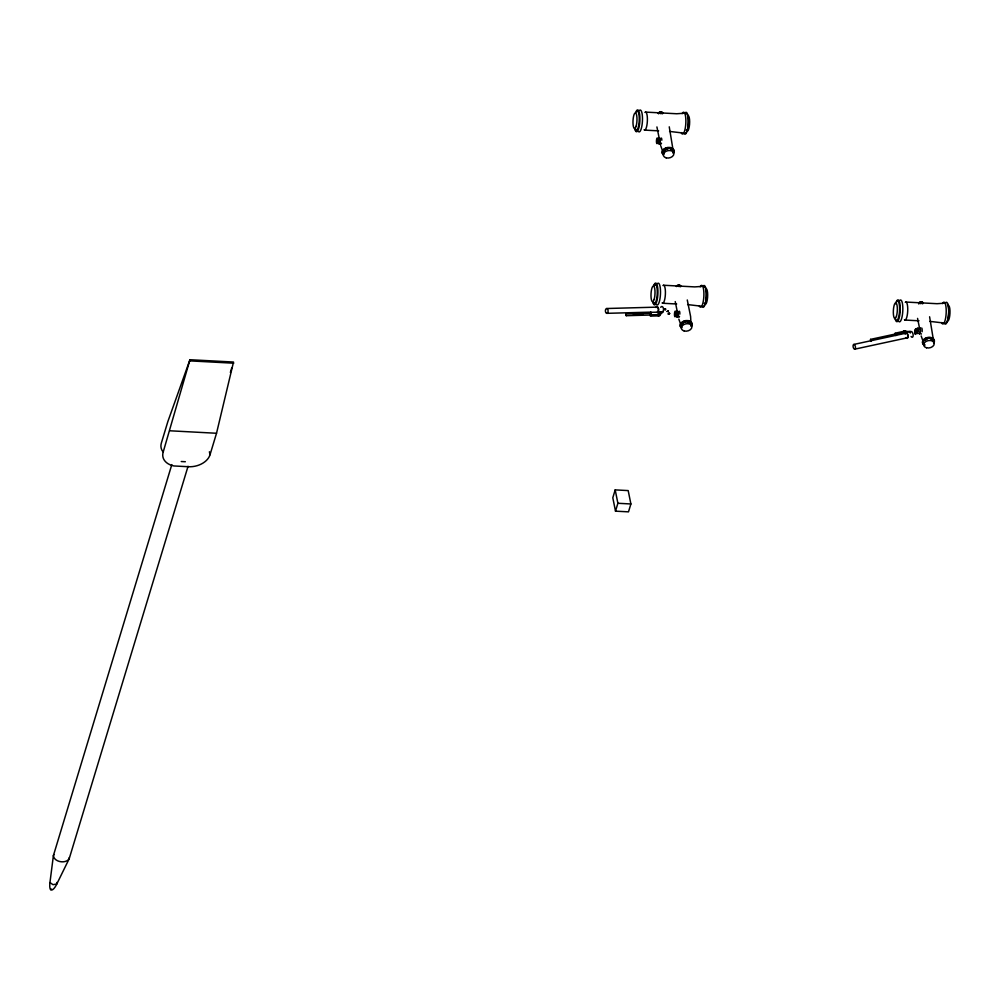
<?xml version="1.0" encoding="UTF-8"?>
<svg xmlns="http://www.w3.org/2000/svg" width="1000" height="1000" viewBox="0 0 1000 1000"><rect width="100%" height="100%" fill="white"/><g stroke="black" fill="none" stroke-linecap="round" stroke-linejoin="round"><path stroke-width="1.5" d="M895.438 334.613C896.275 332.863 897.25 336.975 895.8 333.925L870.537 339.375L870.85 341.125L870.537 339.375M903.688 331.35L895.013 333.225L897.013 334.225L904.963 332.512L903.637 331.438L910.288 331.488L910.25 333M904.875 332.325L904.875 332.45A1.55 0.637 1.4 0 1 903.438 331.475A1.55 0.637 1.4 0 1 906.125 331.525L906.188 331.463M905.188 334.087L905.225 332.587L903.637 331.438M188.05 466.287L69.188 858.763L57.062 883.487C53.075 892.025 48.55 892.875 50.012 882.075L53.4 855.6L171.812 464.625M50.562 889.55L51.612 889.1M57.062 883.487L56.85 882.438M69.212 857.6L69.188 858.763C65.825 864.112 54 862.125 53.4 855.6L53.975 854.55M915.3 330.213L916.575 331.712M189.95 359.725L163.162 452.175A18.812 13.012 -11.4 0 0 173.837 465.95L188.463 466.725A18.262 12.637 -11.4 0 0 210.012 454.787L216.525 433.263L233.512 362.038L189.95 359.725L167.812 421.7L161.337 443.1A18.812 13.012 -11.4 0 0 162.913 451.725M915.612 329.538L917.113 329.538M915.7 330L917.175 329.75M230.375 372.4L231.725 367.95M615.188 489.888L612.8 497.775L615.5 511.163L628.5 511.85L630.887 503.975L628.188 490.588L615.188 489.888L617.888 503.275L615.5 511.163M915.562 329.087L915.025 332.05L915.562 329.087L917.763 329.212L917.575 331.05M657.525 139.375C655.888 142.9 658.012 144.312 657.95 139.375M675.475 312.488C675.025 320.125 674.85 307.638 675.487 315.613M675.825 315.45L675.975 312.525M915.425 330.975L917.138 330.337L917.087 331.525M664.688 308.762L665.45 309.275L664.675 309.5M650.188 313.55L650.975 313.712L650.688 315.012L626.25 315.7L625.75 314.837L626.225 313.95L650.537 313.288L650.438 315.012M649.75 313.637L650.7 312.35L658.925 312.125A1.55 1.05 36.2 0 1 660.562 313.025L660.75 313.35A1.55 1.05 36.2 0 1 659.275 314.475A1.55 1.05 36.2 0 1 658.35 312.312L658.925 312.125M650.7 312.35L651.3 314.812L650.362 316.1L658.7 315.875L659.812 314.637A1.55 1.05 36.2 0 1 657.975 315.562M657.487 312.375A2.913 1.625 88.4 0 0 657.875 312.1L658.2 311.65A2.913 1.625 88.4 0 0 658.162 307.525A2.913 1.625 88.4 0 0 655.863 307.462M662.013 312.95L663.062 311.512A2.913 1.625 88.4 0 0 663.025 307.387A2.913 1.625 88.4 0 0 660.725 307.325M895.75 333.95L895.925 335.562L895.475 334.837M916.875 329.45L915.512 329.888L915.475 330.788M56.812 883.95L53.025 884.688L50 882.588M660.688 313.238L663 311.588L658.388 312.288M668.238 313.55L669.4 313L668.512 313.412M626.25 315.7L626.225 313.95M905.225 332.587L910.288 331.488M853.875 344.425L906.225 333.113M854.7 349.175A2.413 1.125 77.8 0 0 855.062 345.588A2.413 1.125 77.8 0 0 853.088 345.637A2.413 1.125 77.8 0 0 854.7 349.175L907.05 337.863M683.863 113.263L676.712 113.75L645.537 112.1M701.888 286.413L694.737 286.9L663.562 285.25M944.212 303.212L937.062 303.7L905.888 302.05M606.725 308.512L657.013 307.137M606.775 313.337A2.413 1.35 88.4 0 0 607.9 309.75A2.413 1.35 88.4 0 0 605.575 309.688A2.413 1.35 88.4 0 0 606.775 313.337L650.962 312.137M657.875 312.1L662.725 311.962A2.913 1.625 88.4 0 1 661.5 312.225M633.488 314.625L642.8 314.375M651.3 314.812L659.638 314.587M185.35 461.737L181.25 461.525M903.625 331.55L906.175 331.575M644.638 130.113L658.662 130.85M669.575 131.438L682.875 133M662.663 303.25L676.688 304M687.6 304.575L700.888 306.15M904.987 320.05L919.013 320.8M929.925 321.375L943.225 322.95M915.7 329.812L917.913 329.925M190.175 360.9L233.75 363.2M169.638 430.775L216.525 433.263M617.888 503.275L630.887 503.975M921.175 335.962L923.487 342.463M660.825 146.025L662.675 151.213M678.838 319.163L680.7 324.363M929.6 316.775L933.225 338.837M917.562 318.387L919.688 328.9M669.25 126.825L672.875 148.887M656.912 126.938L659.338 138.95M659.938 141.95L660.55 144.963M687.275 299.975L690.6 316.488L690.975 323.413M675.238 301.588L677.362 312.1M209.4 451.763L210.012 454.787M905.288 302.35A9.012 2.263 -87 0 1 907.712 311.062A9.012 2.263 -87 0 1 904.412 319.75M942.513 303.575A10.962 2.763 -87 0 1 946.175 313.087A10.962 2.763 -87 0 1 941.562 322.537M945.688 302.613A10.962 2.763 -87 0 1 948.637 313.212A10.962 2.763 -87 0 1 944.625 323.762M947.35 303.762A9.8 2.462 -87 0 1 948.625 314.513A9.8 2.462 -87 0 1 945.75 323M948.375 305.462A7.862 1.975 -87 0 1 949.963 313.325A7.862 1.975 -87 0 1 947.588 321.163M899.837 300.338A10.962 2.763 -87 0 1 902.788 310.938A10.962 2.763 -87 0 1 898.787 321.488M895.888 303.025A10.962 2.763 -87 0 1 899.788 303.05A10.962 2.763 -87 0 1 899.013 318.538A10.962 2.763 -87 0 1 895.113 318.5M895.688 303.825A9.8 2.462 -87 0 1 899.175 303.85A9.8 2.462 -87 0 1 898.475 317.688A9.8 2.462 -87 0 1 894.987 317.663M924.488 344.513A4.875 3.375 -11.4 0 1 923.95 343.75M924.987 340.312A4.875 3.375 -11.4 0 1 927.1 339.15M930.788 339A4.875 3.375 -11.4 0 1 931.812 339.4M932.625 340A4.875 3.375 -11.4 0 1 933.162 340.75M923.375 343.175A5.337 3.688 -11.4 0 1 928.175 337.825A5.337 3.688 -11.4 0 1 933.575 341.812M924.125 340.4A4.875 3.375 -11.4 0 1 925.812 338.925M926.95 338.425A4.875 3.375 -11.4 0 1 928.2 338.15M930.638 338.275A4.875 3.375 -11.4 0 1 931.675 338.675M924.4 345.037A6 4.15 -11.4 0 1 923.7 339.475A6 4.15 -11.4 0 1 931.6 337.663A6 4.15 -11.4 0 1 933.675 342.925M924.475 345.4A6 4.15 -11.4 0 1 923.775 339.825A6 4.15 -11.4 0 1 931.675 338.025A6 4.15 -11.4 0 1 933.75 343.288M924.925 345.012A5.337 3.688 -11.4 0 1 926.888 338.5A5.337 3.688 -11.4 0 1 933.637 342.163M921.725 328A3.075 0.775 -87 0 1 922.087 331.763M921.438 333.925A3.075 0.775 -87 0 1 920.863 333.612M919.163 328.688A3.075 0.775 -87 0 1 920.212 328.525A3.075 0.775 -87 0 1 920.138 332.638A3.075 0.775 -87 0 1 919.075 333.525M919.362 328.387A2.862 0.725 -87 0 1 920.337 330.5A2.862 0.725 -87 0 1 919.275 333.625M916.963 329.325A2.862 0.725 -87 0 1 918.05 328.413A2.862 0.725 -87 0 1 917.975 332.6A2.862 0.725 -87 0 1 916.912 332.775M920.013 303.6A2.025 1.4 -11.4 0 1 922.45 303.5M920.537 303.475A1.887 1.312 -11.4 0 1 922.362 303.575M919.062 303.575A1.887 1.312 -11.4 0 1 922.763 303.425M918.737 303.562A2.237 1.55 -11.4 0 1 921.087 302.1A2.237 1.55 -11.4 0 1 923.1 303.375M918.625 303.7A2.237 1.55 -11.4 0 1 921.038 301.825A2.237 1.55 -11.4 0 1 923 303.525M662.962 285.55A9.012 2.263 -87 0 1 665.387 294.262A9.012 2.263 -87 0 1 662.087 302.95M654.725 303.562A10.062 2.525 -87 0 1 654.163 302.562M655.037 285.163A10.062 2.525 -87 0 1 655.7 284.163M703.312 286.312A10.062 2.525 -87 0 1 703.95 286.663M700.188 286.775A10.962 2.763 -87 0 1 703.85 296.288A10.962 2.763 -87 0 1 699.237 305.738M703.363 285.812A10.962 2.763 -87 0 1 706.3 296.413A10.962 2.763 -87 0 1 702.3 306.962M704.4 286.625A9.8 2.462 -87 0 1 706.425 293.9A9.8 2.462 -87 0 1 704.725 304.9M704.075 305.875A9.8 2.462 -87 0 1 703.425 306.2M705.525 288.925A7.862 1.975 -87 0 1 707.575 297.55A7.862 1.975 -87 0 1 704.325 303.3M657.513 283.525A10.962 2.763 -87 0 1 660.462 294.137A10.962 2.763 -87 0 1 656.45 304.688M653.562 286.212A10.962 2.763 -87 0 1 657.463 286.25A10.962 2.763 -87 0 1 656.688 301.737A10.962 2.763 -87 0 1 652.775 301.7M653.95 285.475A9.8 2.462 -87 0 1 657.225 293.975A9.8 2.462 -87 0 1 653.1 302.425M687.275 322.013A4.875 3.375 -11.4 0 1 690.95 325.7M681.4 326.1A4.875 3.375 -11.4 0 1 681.513 325.2M681.95 324.325A4.875 3.375 -11.4 0 1 683.637 322.837M684.775 322.35A4.875 3.375 -11.4 0 1 686.012 322.062M681.637 327.2A5.337 3.688 -11.4 0 1 681.05 326.375M680.925 324.462A5.337 3.688 -11.4 0 1 685.85 321.025A5.337 3.688 -11.4 0 1 691.125 323.088M681.8 323.6A4.875 3.375 -11.4 0 1 683.487 322.125M684.625 321.625A4.875 3.375 -11.4 0 1 688.312 321.475M689.35 321.875A4.875 3.375 -11.4 0 1 690.163 322.475M681.7 327.562A5.337 3.688 -11.4 0 1 685.238 321.512A5.337 3.688 -11.4 0 1 691.312 325.363M681.075 327.5A6 4.15 -11.4 0 1 685.825 320.575A6 4.15 -11.4 0 1 691.35 326.125M681.15 327.863A6 4.15 -11.4 0 1 685.9 320.925A6 4.15 -11.4 0 1 691.425 326.488M679.4 311.2A3.075 0.775 -87 0 1 679.825 314.163M679.488 316.337A3.075 0.775 -87 0 1 679.1 317.125M678.538 316.812A3.075 0.775 -87 0 1 678.4 316.325M677.013 311.4A3.075 0.775 -87 0 1 678.05 314.075A3.075 0.775 -87 0 1 676.75 316.725M677.038 311.588A2.862 0.725 -87 0 1 677.987 314.075A2.862 0.725 -87 0 1 676.787 316.537M678.675 286.475A2.025 1.4 -11.4 0 1 679.7 286.525M676.912 286.438A1.887 1.312 -11.4 0 1 680.438 286.625M676.6 286.363A2.237 1.55 -11.4 0 1 679.05 285.3A2.237 1.55 -11.4 0 1 680.775 286.575M676.35 286.488A2.237 1.55 -11.4 0 1 678.7 285.025A2.237 1.55 -11.4 0 1 680.725 286.312M644.938 112.4A9.012 2.263 -87 0 1 647.362 121.125A9.012 2.263 -87 0 1 644.062 129.8M636.7 130.425A10.062 2.525 -87 0 1 636.15 129.412M685.288 113.162A10.062 2.525 -87 0 1 685.925 113.513M682.163 113.625A10.962 2.763 -87 0 1 685.825 123.138A10.962 2.763 -87 0 1 681.213 132.587M685.337 112.662A10.962 2.763 -87 0 1 688.288 123.275A10.962 2.763 -87 0 1 684.275 133.825M686.375 113.475A9.8 2.462 -87 0 1 688.4 120.75A9.8 2.462 -87 0 1 686.7 131.75M686.05 132.725A9.8 2.462 -87 0 1 685.4 133.062M687.5 115.775A7.862 1.975 -87 0 1 689.55 124.4A7.862 1.975 -87 0 1 686.3 130.15M639.487 110.388A10.962 2.763 -87 0 1 642.438 120.988A10.962 2.763 -87 0 1 638.425 131.537M636.188 111.337A10.962 2.763 -87 0 1 639.675 114.562A10.962 2.763 -87 0 1 638.45 129.238A10.962 2.763 -87 0 1 634.763 128.562M635.925 112.325A9.8 2.462 -87 0 1 639.2 120.825A9.8 2.462 -87 0 1 635.075 129.275M672.275 150.05A4.875 3.375 -11.4 0 1 672.925 152.562M663.6 153.812A4.875 3.375 -11.4 0 1 663.487 152.062M663.925 151.175A4.875 3.375 -11.4 0 1 667.987 148.925M670.438 149.05A4.875 3.375 -11.4 0 1 671.462 149.45M663.612 154.05A5.337 3.688 -11.4 0 1 663.025 153.238M662.9 151.312A5.337 3.688 -11.4 0 1 663.375 150.35M664.163 149.475A5.337 3.688 -11.4 0 1 672.513 149.125M664.5 149.65A4.875 3.375 -11.4 0 1 665.462 148.975M666.6 148.488A4.875 3.375 -11.4 0 1 667.85 148.2M669.1 148.15A4.875 3.375 -11.4 0 1 670.288 148.325M663.688 154.412A5.337 3.688 -11.4 0 1 667.212 148.363A5.337 3.688 -11.4 0 1 673.288 152.225M663.062 154.362A6 4.15 -11.4 0 1 667.8 147.425A6 4.15 -11.4 0 1 673.325 152.975M663.125 154.725A6 4.15 -11.4 0 1 667.875 147.787A6 4.15 -11.4 0 1 673.4 153.338M661.375 138.05A3.075 0.775 -87 0 1 661.812 140.225M661.462 143.188A3.075 0.775 -87 0 1 661.287 143.675M659 138.262A3.075 0.775 -87 0 1 660 139.388A3.075 0.775 -87 0 1 659.5 143.588A3.075 0.775 -87 0 1 658.5 142.45M659.013 138.438A2.862 0.725 -87 0 1 659.95 139.5A2.862 0.725 -87 0 1 659.488 143.4A2.862 0.725 -87 0 1 658.55 142.35M660.138 113.45A2.025 1.4 -11.4 0 1 662.1 113.55M660.188 113.525A1.887 1.312 -11.4 0 1 661.612 113.475M658.713 113.637A1.887 1.312 -11.4 0 1 662.412 113.475M658.388 113.612A2.237 1.55 -11.4 0 1 660.738 112.15A2.237 1.55 -11.4 0 1 662.75 113.438M658.325 113.35A2.237 1.55 -11.4 0 1 660.962 111.888A2.237 1.55 -11.4 0 1 662.65 113.575M656.338 307.438A2.413 1.35 88.4 0 1 658.263 308.663A2.413 1.35 88.4 0 1 657.4 311.887M905.312 333.488A2.913 1.363 77.8 0 1 907.262 333.438A2.913 1.363 77.8 0 1 907.962 337.488A2.913 1.363 77.8 0 1 906.012 337.55M910.362 332.4A2.913 1.363 77.8 0 1 912.312 332.337A2.913 1.363 77.8 0 1 913.025 336.388A2.913 1.363 77.8 0 1 911.075 336.45M905.713 333.45A2.413 1.125 77.8 0 1 907.775 335.45A2.413 1.125 77.8 0 1 906.425 337.562M914.9 333.25L915.512 334.35L914.9 333.25M915.675 333.8L915.062 332.9L915.675 333.8M664.925 309.113C665.312 311.875 666.35 307.325 664.925 309.113M916.1 331.475L917.525 331.512L916.1 331.475M658.688 312.838L660.188 313.775L658.688 312.838M667.15 311.525L668.413 310.938L667.15 311.525M668.363 314.188L669.675 313.575L668.363 314.188M896.45 316.225A7.862 1.975 -87 0 0 896.225 303.087A7.862 1.975 -87 0 0 893.325 312.688A7.862 1.975 -87 0 0 896.45 316.225M926.525 347.788A5.337 3.688 -11.4 0 0 934.237 343.525A5.337 3.688 -11.4 0 0 926.112 341.375A5.337 3.688 -11.4 0 0 926.525 347.788M654.125 299.425A7.862 1.975 -87 0 0 653.9 286.288A7.862 1.975 -87 0 0 650.987 295.875A7.862 1.975 -87 0 0 654.125 299.425M684.188 330.988A5.337 3.688 -11.4 0 0 691.9 326.725A5.337 3.688 -11.4 0 0 683.787 324.575A5.337 3.688 -11.4 0 0 684.188 330.988M675.6 315.988A2.862 0.725 -87 0 0 675.512 311.188A2.862 0.725 -87 0 0 674.463 314.688A2.862 0.725 -87 0 0 675.6 315.988M636.1 126.275A7.862 1.975 -87 0 0 635.875 113.138A7.862 1.975 -87 0 0 632.975 122.737A7.862 1.975 -87 0 0 636.1 126.275M666.175 157.85A5.337 3.688 -11.4 0 0 673.888 153.575A5.337 3.688 -11.4 0 0 665.763 151.425A5.337 3.688 -11.4 0 0 666.175 157.85M657.575 142.838A2.862 0.725 -87 0 0 657.487 138.05A2.862 0.725 -87 0 0 656.438 141.55A2.862 0.725 -87 0 0 657.575 142.838"/></g></svg>
